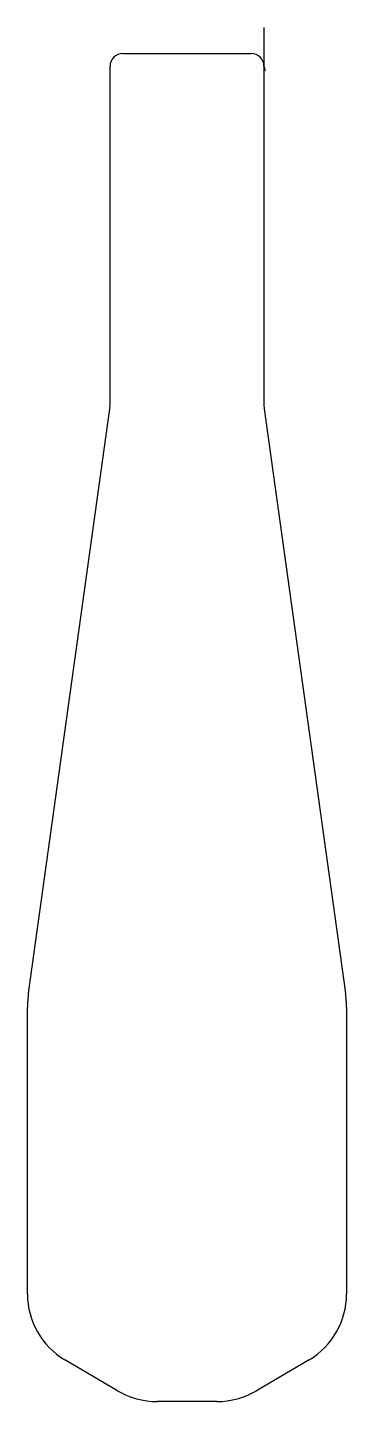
# Model space of a CAD drawing. Header units: metres. Extents: x 227 to 479, y 881 to 1965.
import ezdxf

# ---------------------------------------------------------------- set-up
doc = ezdxf.new("R2010")
doc.units = ezdxf.units.M

msp = doc.modelspace()

# ---------------------------------------------------------------- linework, layer by layer
at = {"layer": 'TOOL_0'}
for p, q in [((413.332, 1964.865), (413.332, 1934.329)), ((301.731, 1944.328), (403.331, 1944.328)), ((291.731, 1666.206), (291.731, 1934.328)), ((413.331, 1934.328), (414.162, 1930.922)), ((413.332, 1934.329), (413.332, 1666.207)), ((227.308, 1203.467), (291.587, 1664.133)), ((413.476, 1664.134), (477.755, 1203.468)), ((226.531, 965.993), (226.531, 1192.273)), ((478.532, 1192.274), (478.532, 965.993)), ((297.688, 889.82), (256.11, 914.277)), ((448.953, 914.277), (407.375, 889.82)), ((376.193, 881.329), (328.87, 881.329))]:
    msp.add_line(p, q, dxfattribs=at)
for centre, radius, start, end in [((301.731, 1934.328), 10, 90, 180), ((403.331, 1934.328), 10, 0, 90), ((274.86, 1666.336), 16.871, 352.497143, 359.558514), ((430.203, 1666.337), 16.872, 180.441486, 187.502857), ((309.215, 1192.156), 82.684, 172.137431, 179.918925), ((395.848, 1192.157), 82.684, 0.081075, 7.862569), ((286.563, 966.011), 60.032, 180.01718, 239.516986), ((418.5, 966.011), 60.032, 300.483014, 359.98282), ((328.907, 942.965), 61.636, 239.56872, 269.965605), ((376.156, 942.965), 61.636, 270.034395, 300.43128)]:
    msp.add_arc(centre, radius, start, end, dxfattribs=at)

doc.saveas('drawing.dxf')
